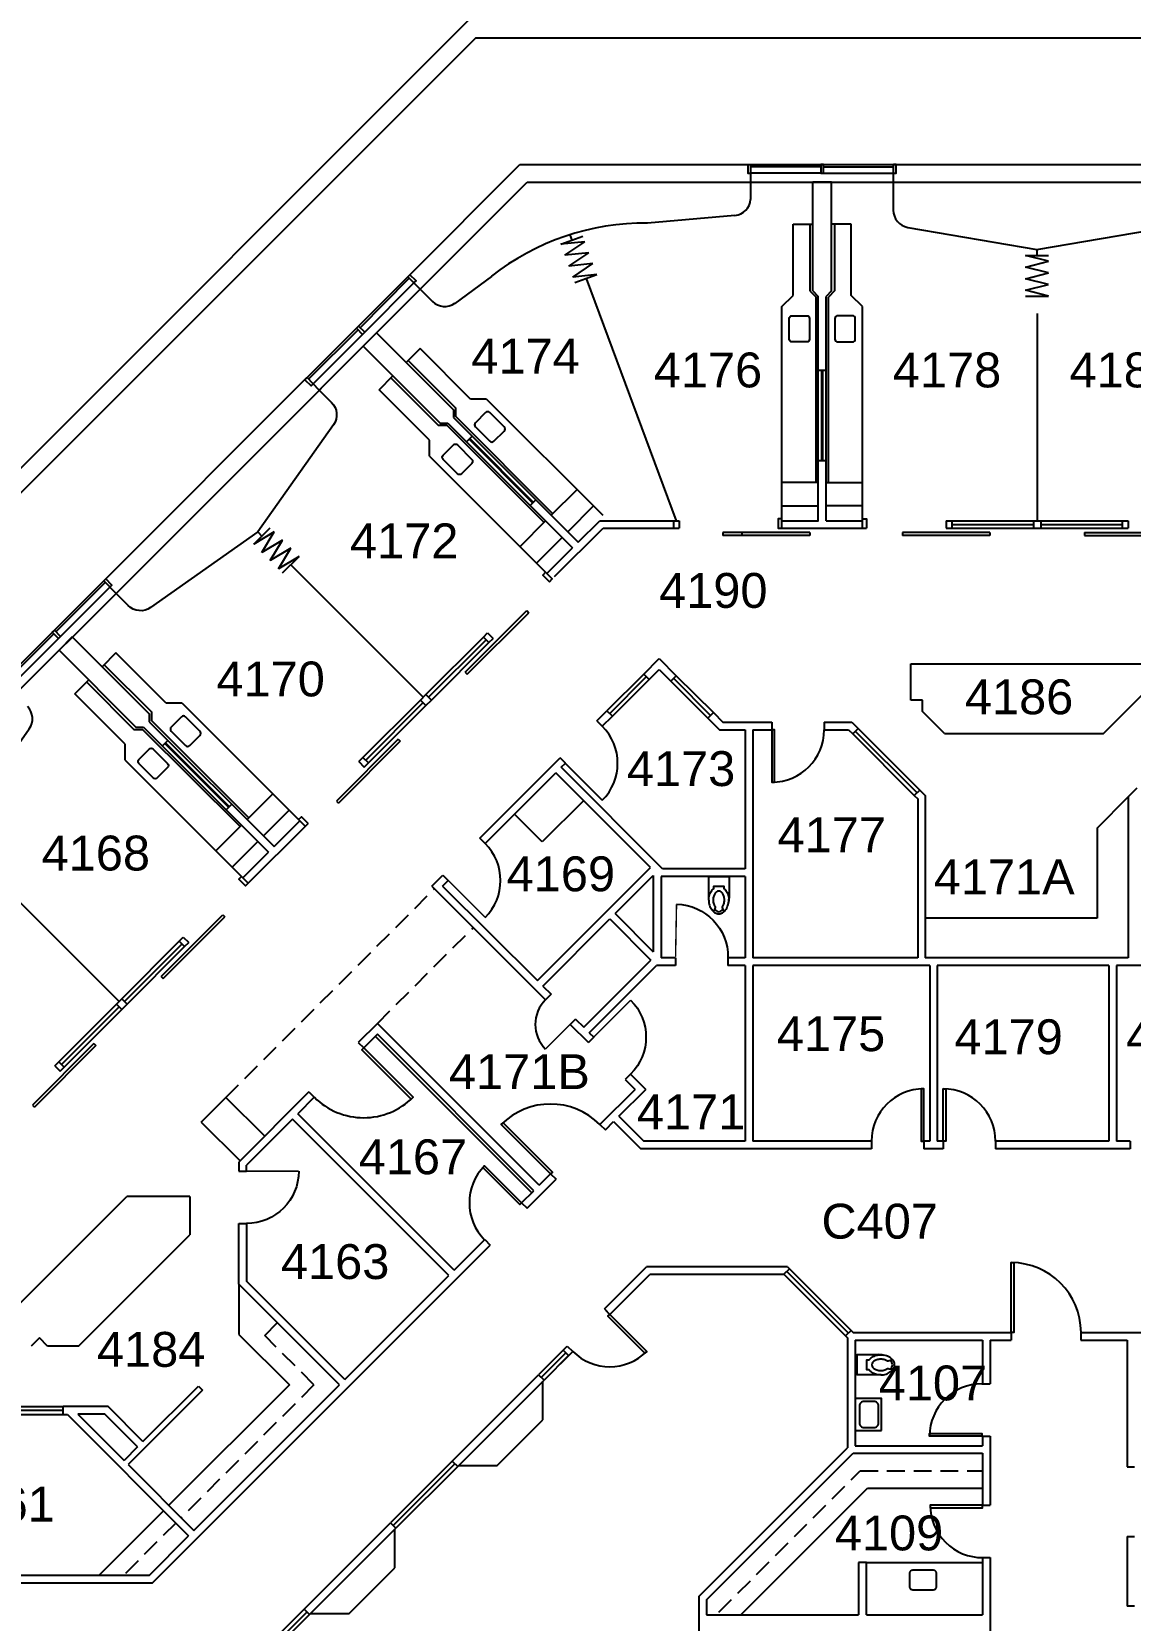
# Model space of a CAD drawing. Header units: inches. Extents: x -1050 to 5570, y -48 to 4302.
# Drawn here: x 914 to 1670, y 1742 to 2834 of the extents above; entities that cross this region are included whole.
import ezdxf

# ---------------------------------------------------------------- set-up
doc = ezdxf.new("R2010")
doc.units = ezdxf.units.IN
doc.header["$LTSCALE"] = 98
doc.header["$MEASUREMENT"] = 0
doc.linetypes.add('DASHED4', pattern=[0.1875, 0.125, -0.0625])
doc.linetypes.add('HIDDEN2', pattern=[0.1875, 0.125, -0.0625])
doc.layers.get('0').update_dxf_attribs({"linetype": 'CONTINUOUS'})
for name, color, linetype in [('A-ANNO-ROOM', 4, 'CONTINUOUS'), ('A-DOOR', 2, 'CONTINUOUS'), ('A-FLOR-CASE', 3, 'CONTINUOUS'), ('A-FLOR-CASE-UPPR', 3, 'HIDDEN2'), ('A-FLOR-PFIX', 2, 'CONTINUOUS'), ('A-GLAZ', 2, 'CONTINUOUS'), ('A-GLAZ-SILL', 1, 'CONTINUOUS'), ('A-WALL-ABOVE', 8, 'DASHED4'), ('A-WALL-FULL', 6, 'CONTINUOUS'), ('X-CLNG-TRAK', 3, 'CONTINUOUS')]:
    doc.layers.add(name, color=color, linetype=linetype)
doc.styles.add('Arial', font='arial.ttf')

# ---------------------------------------------------------------- blocks, each defined once
blk = doc.blocks.new('WC')
for p, q in [((21.068753, -2.504894), (21.068753, -2.504894)), ((23.831759, -3.603083), (23.831759, -3.603083))]:
    blk.add_line(p, q)
for points in [[(16.399601, -6.93083, -0.022673), (14.875, -7), (0, -7), (0, -3.020761), (0, 0), (0, 3.020761), (0, 7), (14.875, 7)], [(16.211212, -6.937926, -0.074934), (12.562014, -6.387938, -0.085426), (9.670474, -4.920528, -0.066386), (8.264603, -3.550098), (6.711212, -3.550098), (6.711212, 3.449902), (8.264603, 3.449902, -0.066386), (9.670474, 4.820333, -0.085426), (12.562014, 6.287743, -0.111314), (17.991061, 6.709134)], [(23.722377, 3.991504, -0.562484), (23.529526, 3.158962), (21.300368, 2.424162, -0.238976), (20.853364, 2.492058, 0.08035), (18.976205, 3.421006, 0.074934), (16.211212, 3.837731, 0.074934), (13.446218, 3.421006, 0.085426), (11.462194, 2.414145, 0.066386), (10.624271, 1.597345, 0.330534), (10.624271, -1.69754, 0.066386), (11.462194, -2.51434, 0.085426), (13.446218, -3.521201, 0.074934), (16.211212, -3.937926, 0.074934), (18.976205, -3.521201, 0.08035), (20.853364, -2.592253, -0.238976), (21.300368, -2.524357), (23.503493, -3.250575, -0.549653), (23.710095, -4.069149)], [(25.75, 0, 0.143932), (25.015482, 2.498761, 0.107177), (22.564786, 4.949747, 0.077997), (19.212481, 6.431696, 0.065232), (14.875, 7)], [(24.25, 0, 0.143932), (23.754089, 1.687041, 0.059203), (22.750942, 2.902316)], [(22.67201, -2.976493, 0.063273), (23.754089, -1.687041, 0.143932), (24.25, 0)], [(23.748064, -4.023967, 0.06085), (25.015482, -2.498761, 0.143932), (25.75, 0)]]:
    blk.add_lwpolyline(points, format="xyb")
for centre, radius, start, end in [((16.211212, 5.443363), 12.38129, 270, 287.141641), ((17.043143, 2.746106), 9.558648, 287.141641, 306.672481), ((18.316811, 1.035634), 7.426057, 306.672481, 316.574161)]:
    blk.add_arc(centre, radius, start, end)
blk = doc.blocks.new('D3')
at = {"layer": 'A-DOOR', "const_width": 1}
blk.add_lwpolyline([(36, 0), (36, 36)], dxfattribs=at)
at = {"layer": 'A-DOOR'}
blk.add_arc((36, 0), 36, 90, 180, dxfattribs=at)
blk = doc.blocks.new('*U89')
for p, q in [((0, 0), (0, 0)), ((36, 0), (36, 0))]:
    blk.add_line(p, q)
blk.add_lwpolyline([(0, 0), (0, 36), (1.75, 36), (1.75, 0)], close=True)
blk.add_arc((0, 0), 36, 0, 90)
blk = doc.blocks.new('LAV-CNTR')
blk.add_lwpolyline([(21.6, -11), (21.6, 11), (3.6, 11), (3.6, -11)], close=True)
blk.add_lwpolyline([(19.6, -6), (19.6, 6, 0.414214), (16.6, 9), (9.6, 9, 0.414214), (6.6, 6), (6.6, -6, 0.414214), (9.6, -9), (16.6, -9, 0.414214)], format="xyb", close=True)
blk = doc.blocks.new('*U88')
for p, q in [((0, 0), (0, 0)), ((36, 0), (36, 0))]:
    blk.add_line(p, q)
blk.add_lwpolyline([(0, 0), (0, -36), (1.75, -36), (1.75, 0)], close=True)
blk.add_arc((0, 0), 36, 270, 0)
blk = doc.blocks.new('*U106')
for p, q in [((0, 0), (0, 0)), ((-36, 0), (-36, 0))]:
    blk.add_line(p, q)
blk.add_lwpolyline([(0, 0), (0, -36), (-1.75, -36), (-1.75, 0)], close=True)
blk.add_arc((0, 0), 36, 180, 270)
blk = doc.blocks.new('*U108')
for p, q in [((0, 0), (0, 0)), ((48, 0), (48, 0))]:
    blk.add_line(p, q)
blk.add_lwpolyline([(0, 0), (0, 48), (1.75, 48), (1.75, 0)], close=True)
blk.add_arc((0, 0), 48, 0, 90)
blk = doc.blocks.new('*U109')
for p, q in [((0, 0), (0, 0)), ((36, 0), (36, 0))]:
    blk.add_line(p, q)
blk.add_lwpolyline([(0, 0), (0, 36), (1.75, 36), (1.75, 0)], close=True)
blk.add_arc((0, 0), 36, 0, 90)
blk = doc.blocks.new('*U110')
for p, q in [((0, 0), (0, 0)), ((-36, 0), (-36, 0))]:
    blk.add_line(p, q)
blk.add_lwpolyline([(0, 0), (0, 36), (-1.75, 36), (-1.75, 0)], close=True)
blk.add_arc((0, 0), 36, 90, 180)
blk = doc.blocks.new('*U112')
for p, q in [((0, 0), (0, 0)), ((48, 0), (48, 0))]:
    blk.add_line(p, q)
blk.add_lwpolyline([(0, 0), (0, 48), (1.75, 48), (1.75, 0)], close=True)
blk.add_arc((0, 0), 48, 0, 90)
blk = doc.blocks.new('*U114')
for p, q in [((0, 0), (0, 0)), ((36, 0), (36, 0))]:
    blk.add_line(p, q)
blk.add_lwpolyline([(0, 0), (0, -36), (1.75, -36), (1.75, 0)], close=True)
blk.add_arc((0, 0), 36, 270, 0)
blk = doc.blocks.new('*U115')
for p, q in [((0, 0), (0, 0)), ((-48, 0), (-48, 0))]:
    blk.add_line(p, q)
blk.add_lwpolyline([(0, 0), (0, -48), (-1.75, -48), (-1.75, 0)], close=True)
blk.add_arc((0, 0), 48, 180, 270)
blk = doc.blocks.new('*U125')
for p, q in [((0, 0), (0, 0)), ((36, 0), (36, 0))]:
    blk.add_line(p, q)
blk.add_lwpolyline([(0, 0), (0, -36), (1.75, -36), (1.75, 0)], close=True)
blk.add_arc((0, 0), 36, 270, 0)

msp = doc.modelspace()

# ---------------------------------------------------------------- linework, layer by layer
at = {"layer": 'A-DOOR'}
for p, q in [((1449.3, 2489.9), (1389.3, 2489.9)), ((1389.3, 2489.9), (1389.3, 2487.9)), ((1449.3, 2487.9), (1389.3, 2487.9)), ((1402.3, 2489.9), (1402.3, 2487.9)), ((1449.3, 2489.9), (1449.3, 2487.9)), ((1513, 2489.9), (1513, 2487.9)), ((1573, 2489.9), (1513, 2489.9)), ((1573, 2487.9), (1513, 2487.9)), ((1573, 2489.9), (1573, 2487.9)), ((1638.2, 2489.9), (1698.2, 2489.9)), ((1638.2, 2489.9), (1638.2, 2487.9)), ((1638.2, 2487.9), (1698.2, 2487.9)), ((1212.1, 2393.8), (1254.5, 2436.2)), ((1213.5, 2392.4), (1255.9, 2434.8)), ((1254.5, 2436.2), (1255.9, 2434.8)), ((1212.1, 2393.8), (1213.5, 2392.4)), ((1166, 2347.7), (1123.5, 2305.2)), ((1167.4, 2346.3), (1124.9, 2303.8)), ((1166, 2347.7), (1167.4, 2346.3)), ((1123.5, 2305.2), (1124.9, 2303.8)), ((1002.8, 2184.5), (1045.2, 2226.9)), ((1004.2, 2183.1), (1046.6, 2225.5)), ((1045.2, 2226.9), (1046.6, 2225.5)), ((1002.8, 2184.5), (1004.2, 2183.1)), ((956.6, 2138.4), (914.2, 2096)), ((958, 2137), (915.6, 2094.5)), ((956.6, 2138.4), (958, 2137)), ((914.2, 2096), (915.6, 2094.5))]:
    msp.add_line(p, q, dxfattribs=at)
at = {"layer": 'A-DOOR', "const_width": 1}
msp.add_lwpolyline([(1267.3, 2134.5), (1284.3, 2151.5)], dxfattribs=at)
at = {"layer": 'A-DOOR'}
msp.add_arc((1284.3, 2151.5), 24, 135, 225, dxfattribs=at)
at = {"layer": 'A-FLOR-CASE'}
for p, q in [((1437.8, 2653.1), (1437.8, 2702.1)), ((1437.8, 2702.1), (1451.3, 2702.1)), ((1449.3, 2702.1), (1449.3, 2656.2)), ((1477.7, 2702.1), (1464.2, 2702.1)), ((1466.2, 2702.1), (1466.2, 2656.2)), ((1477.7, 2653.1), (1477.7, 2702.1)), ((1449.3, 2656.2), (1453.5, 2651.9)), ((1466.2, 2656.2), (1462, 2651.9)), ((1430, 2645.4), (1437.8, 2653.1)), ((1430, 2499.4), (1430, 2645.4)), ((1453.5, 2524.4), (1453.5, 2651.9)), ((1462, 2524.4), (1462, 2651.9)), ((1485.5, 2645.4), (1477.7, 2653.1)), ((1485.5, 2499.4), (1485.5, 2645.4)), ((1181, 2616.5), (1171.5, 2606.9)), ((1215.7, 2581.8), (1181, 2616.5)), ((1172.9, 2608.3), (1205.4, 2575.8)), ((1152.8, 2588.2), (1162.3, 2597.8)), ((1160.9, 2596.3), (1193.4, 2563.8)), ((1187.4, 2553.6), (1152.8, 2588.2)), ((1226.7, 2581.8), (1215.7, 2581.8)), ((1226.7, 2581.8), (1306.7, 2501.8)), ((1205.4, 2575.8), (1205.4, 2569.9)), ((1272.4, 2502.9), (1205.4, 2569.9)), ((1193.4, 2563.8), (1199.4, 2563.8)), ((1266.4, 2496.9), (1199.4, 2563.8)), ((1187.4, 2542.6), (1187.4, 2553.6)), ((1187.4, 2542.6), (1267.4, 2462.6)), ((1271.3, 2501.8), (1289, 2519.5)), ((1455, 2524.4), (1430, 2524.4)), ((1460.5, 2524.4), (1485.5, 2524.4)), ((1300.3, 2508.2), (1282.6, 2490.5)), ((1430, 2508.4), (1455, 2508.4)), ((1485.5, 2508.4), (1460.5, 2508.4)), ((1267.4, 2497.9), (1249.7, 2480.2)), ((1261.1, 2468.9), (1278.7, 2486.6)), ((971.7, 2407.2), (962.2, 2397.6)), ((1006.4, 2372.5), (971.7, 2407.2)), ((963.6, 2399), (996.1, 2366.5)), ((1518.8, 2399.5), (1680.2, 2399.5)), ((1518.8, 2374.7), (1518.8, 2399.5)), ((943.5, 2378.9), (953, 2388.5)), ((951.6, 2387), (984.1, 2354.5)), ((978.1, 2344.3), (943.5, 2378.9)), ((1017.4, 2372.5), (1006.4, 2372.5)), ((1017.4, 2372.5), (1097.4, 2292.5)), ((1526.8, 2374.7), (1518.8, 2374.7)), ((1526.8, 2366.7), (1526.8, 2374.7)), ((1651.3, 2351.7), (1680.2, 2380.6)), ((996.1, 2366.5), (996.1, 2360.5)), ((1541.8, 2351.7), (1526.8, 2366.7)), ((984.1, 2354.5), (990.1, 2354.5)), ((1057.1, 2287.6), (990.1, 2354.5)), ((1063.1, 2293.6), (996.1, 2360.5)), ((1541.8, 2351.7), (1651.3, 2351.7)), ((978.1, 2333.3), (978.1, 2344.3)), ((978.1, 2333.3), (1058.1, 2253.3)), ((1062, 2292.5), (1079.7, 2310.2)), ((1646.9, 2286.6), (1668.3, 2308)), ((1091, 2298.9), (1073.3, 2281.2)), ((1265.1, 2277.1), (1246, 2296.2)), ((1293.6, 2305.5), (1265.1, 2277.1)), ((1058.1, 2288.6), (1040.4, 2270.9)), ((1646.9, 2286.6), (1646.9, 2224.6)), ((1051.8, 2259.6), (1069.4, 2277.3)), ((1646.9, 2224.6), (1528.6, 2224.6)), ((894.9, 1948.8), (979.2, 2033.1)), ((1022.6, 2033.1), (979.2, 2033.1)), ((1022.6, 2033.1), (1022.6, 2006.8)), ((946, 1930.2), (1022.6, 2006.8)), ((1056.3, 1972.8), (1056.3, 1938.2)), ((919.1, 1935.9), (913.4, 1930.2)), ((924.7, 1930.2), (919.1, 1935.9)), ((1056.3, 1938.2), (1091.1, 1903.5)), ((946, 1930.2), (924.7, 1930.2)), ((1091.1, 1903.5), (1008.2, 1820.6)), ((1401.8, 1745.3), (1488.9, 1832.4)), ((1488.9, 1832.4), (1568.1, 1832.4)), ((1004.5, 1816.9), (960, 1772.4)), ((1488.1, 1781.3), (1568.1, 1781.3))]:
    msp.add_line(p, q, dxfattribs=at)
at = {"layer": 'A-FLOR-CASE-UPPR'}
for p, q in [((1074.1, 1937.4), (1082.9, 1946.2)), ((1108, 1903.5), (1074.1, 1937.4)), ((1108, 1903.5), (1016.7, 1812.1)), ((1386.6, 1747.1), (1483.9, 1844.4)), ((1483.9, 1844.4), (1568.1, 1844.4)), ((1012.9, 1808.4), (976.9, 1772.4))]:
    msp.add_line(p, q, dxfattribs=at)
at = {"layer": 'A-FLOR-PFIX'}
for points in [[(1449, 2637.1), (1449, 2623.1, -0.414214), (1447, 2621.1), (1437, 2621.1, -0.414214), (1435, 2623.1), (1435, 2637.1, -0.414214), (1437, 2639.1), (1447, 2639.1, -0.414214)], [(1466.5, 2637.1), (1466.5, 2623.1, 0.414214), (1468.5, 2621.1), (1478.5, 2621.1, 0.414214), (1480.5, 2623.1), (1480.5, 2637.1, 0.414214), (1478.5, 2639.1), (1468.5, 2639.1, 0.414214)], [(1219.1, 2562.6), (1229, 2552.7, 0.414214), (1231.8, 2552.7), (1238.9, 2559.7, 0.414214), (1238.9, 2562.6), (1229, 2572.5, 0.414214), (1226.1, 2572.5), (1219.1, 2565.4, 0.414214)], [(1206.7, 2550.2), (1216.6, 2540.3, -0.414214), (1216.6, 2537.5), (1209.5, 2530.4, -0.414214), (1206.7, 2530.4), (1196.8, 2540.3, -0.414214), (1196.8, 2543.1), (1203.9, 2550.2, -0.414214)], [(1009.8, 2353.3), (1019.6, 2343.4, 0.414214), (1022.5, 2343.4), (1029.5, 2350.4, 0.414214), (1029.5, 2353.3), (1019.6, 2363.2, 0.414214), (1016.8, 2363.2), (1009.8, 2356.1, 0.414214)], [(997.4, 2340.9), (1007.3, 2331, -0.414214), (1007.3, 2328.2), (1000.2, 2321.1, -0.414214), (997.4, 2321.1), (987.5, 2331, -0.414214), (987.5, 2333.8), (994.5, 2340.9, -0.414214)], [(1520.1, 1776.2), (1534.1, 1776.2, -0.414214), (1536.1, 1774.2), (1536.1, 1764.2, -0.414214), (1534.1, 1762.2), (1520.1, 1762.2, -0.414214), (1518.1, 1764.2), (1518.1, 1774.2, -0.414214)]]:
    msp.add_lwpolyline(points, format="xyb", close=True, dxfattribs=at)
at = {"layer": 'A-GLAZ'}
for p, q in [((1408.5, 2743.1), (1506.7, 2743.1)), ((1456.7, 2741.6), (1408.5, 2741.6)), ((1456.7, 2737.1), (1408.5, 2737.1)), ((1458.7, 2741.6), (1506.7, 2741.6)), ((1458.7, 2737.1), (1506.7, 2737.1)), ((1103.2, 2596.5), (1172.6, 2665.9)), ((1139.7, 2630.9), (1173.6, 2664.9)), ((1142.9, 2627.7), (1176.8, 2661.7)), ((1138.3, 2629.5), (1104.2, 2595.4)), ((1141.5, 2626.3), (1107.4, 2592.2)), ((1460.5, 2601.4), (1455, 2601.4)), ((1457.4, 2539.4), (1457.4, 2601.4)), ((1458.1, 2539.4), (1458.1, 2601.4)), ((1216.9, 2556.3), (1213, 2552.4)), ((1258.5, 2510.2), (1214.7, 2554.1)), ((1259, 2510.7), (1215.2, 2554.6)), ((1455, 2539.4), (1460.5, 2539.4)), ((1256.8, 2508.5), (1260.7, 2512.4)), ((1547, 2498.1), (1603, 2498.1)), ((1547, 2495.5), (1603, 2495.5)), ((1547, 2492.9), (1603, 2492.9)), ((1608.2, 2498.1), (1664.2, 2498.1)), ((1608.2, 2495.5), (1664.2, 2495.5)), ((1608.2, 2492.9), (1664.2, 2492.9)), ((893.8, 2387.2), (963.3, 2456.6)), ((930.4, 2421.6), (964.3, 2455.6)), ((933.6, 2418.4), (967.5, 2452.4)), ((929, 2420.2), (894.9, 2386.1)), ((932.2, 2417), (898.1, 2382.9)), ((1185, 2378.4), (1224.6, 2418)), ((1186.9, 2376.6), (1226.5, 2416.2)), ((1188.8, 2374.7), (1228.4, 2414.3)), ((1335, 2392.6), (1309.6, 2367.2)), ((1311.4, 2365.3), (1336.9, 2390.8)), ((1313.3, 2363.5), (1338.7, 2388.9)), ((1353.6, 2387.7), (1379.1, 2362.3)), ((1355.5, 2389.6), (1380.9, 2364.1)), ((1357.3, 2391.4), (1382.8, 2366)), ((1141.7, 2335.1), (1181.3, 2374.7)), ((1143.6, 2333.3), (1183.2, 2372.9)), ((1145.4, 2331.4), (1185, 2371)), ((1478.7, 2351.4), (1521.1, 2309)), ((1480.5, 2353.3), (1523, 2310.8)), ((1482.4, 2355.1), (1524.8, 2312.7)), ((1007.6, 2347), (1003.7, 2343.1)), ((1049.2, 2300.9), (1005.3, 2344.8)), ((1049.7, 2301.4), (1005.9, 2345.3)), ((1047.5, 2299.2), (1051.4, 2303.1)), ((975.7, 2169.1), (1015.3, 2208.7)), ((977.6, 2167.3), (1017.2, 2206.9)), ((979.4, 2165.4), (1019, 2205)), ((932.4, 2125.8), (972, 2165.4)), ((934.3, 2124), (973.9, 2163.6)), ((936.1, 2122.1), (975.7, 2161.7)), ((1431.6, 1979.5), (1473.8, 1937.2)), ((1433.3, 1981.5), (1475.7, 1939.1)), ((1435.1, 1983.4), (1477.6, 1940.9)), ((1279.5, 1927.4), (1262.5, 1910.4)), ((1281.4, 1925.6), (1264.4, 1908.6)), ((1283.2, 1923.7), (1266.3, 1906.7)), ((866.3, 1888.5), (935.3, 1888.5)), ((935.3, 1885.8), (866.3, 1885.8)), ((866.3, 1883), (935.3, 1883)), ((1203.1, 1851), (1160.7, 1808.6)), ((1205, 1849.2), (1162.6, 1806.8)), ((1206.9, 1847.3), (1164.4, 1804.9)), ((1101.3, 1749.2), (1058.9, 1706.8)), ((1103.2, 1747.4), (1060.8, 1704.9)), ((1105, 1745.5), (1062.6, 1703.1))]:
    msp.add_line(p, q, dxfattribs=at)
at = {"layer": 'A-GLAZ-SILL'}
for p, q in [((1408.5, 2731.1), (1506.7, 2731.1)), ((1111.6, 2588), (1181.1, 2657.4)), ((902.3, 2378.7), (971.8, 2448.1))]:
    msp.add_line(p, q, dxfattribs=at)
at = {"layer": 'A-WALL-ABOVE'}
for p, q in [((1047.4, 2101.3), (1190.9, 2244.8)), ((1151.6, 2152.1), (1217.6, 2218.2))]:
    msp.add_line(p, q, dxfattribs=at)
at = {"layer": 'A-WALL-FULL'}
for p, q in [((1214.3, 2842.4), (172.6, 1800.6)), ((1219.3, 2830.4), (189.5, 1800.6)), ((1219.3, 2830.4), (1832.3, 2830.4)), ((1249.7, 2743.1), (1408.5, 2743.1)), ((1408.5, 2719.1), (1408.5, 2743.1)), ((1506.7, 2743.1), (1704.5, 2743.1)), ((1506.7, 2731.1), (1506.7, 2743.1)), ((971.8, 2448.1), (1254.7, 2731.1)), ((1254.7, 2731.1), (1408.5, 2731.1)), ((1451.3, 2656.2), (1451.3, 2731.1)), ((1464.2, 2731.1), (1451.3, 2731.1)), ((1464.2, 2656.2), (1464.2, 2731.1)), ((1506.7, 2731.1), (1704.5, 2731.1)), ((1181.1, 2657.4), (1189.5, 2649)), ((1230.1, 2666.2), (1204.9, 2647.6)), ((1451.3, 2656.2), (1455, 2652.4)), ((1464.2, 2656.2), (1460.5, 2652.4)), ((1455, 2498.1), (1455, 2652.4)), ((1460.5, 2498.1), (1460.5, 2652.4)), ((1151, 2627.4), (1141.9, 2618.2)), ((1151, 2627.4), (1204, 2574.4)), ((1141.9, 2618.2), (1194.8, 2565.3)), ((1204, 2574.4), (1204, 2569.1)), ((1204, 2569.1), (1289.9, 2483.3)), ((1194.8, 2565.3), (1200.1, 2565.3)), ((1200.1, 2565.3), (1286, 2479.4)), ((1273.6, 2459.6), (1306.9, 2492.9)), ((1289.9, 2483.3), (1304.7, 2498.1)), ((1304.7, 2498.1), (1359.3, 2498.1)), ((1306.9, 2492.9), (1359.3, 2492.9)), ((1355.3, 2498.1), (1355.3, 2492.9)), ((1359.3, 2498.1), (1359.3, 2492.9)), ((1430, 2498.1), (1455.2, 2498.1)), ((1460.5, 2498.1), (1485.5, 2498.1)), ((1543, 2498.1), (1543, 2492.9)), ((1543, 2498.1), (1547, 2498.1)), ((1543, 2492.9), (1547, 2492.9)), ((1547, 2498.1), (1547, 2492.9)), ((1603, 2498.1), (1603, 2492.9)), ((1603, 2498.1), (1608.2, 2498.1)), ((1603, 2492.9), (1608.2, 2492.9)), ((1608.2, 2498.1), (1608.2, 2492.9)), ((1664.2, 2498.1), (1664.2, 2492.9)), ((1664.2, 2498.1), (1668.2, 2498.1)), ((1664.2, 2492.9), (1668.2, 2492.9)), ((1668.2, 2498.1), (1668.2, 2492.9)), ((1268.3, 2461.7), (1286, 2479.4)), ((971.8, 2448.1), (980.2, 2439.7)), ((941.7, 2418.1), (932.6, 2408.9)), ((941.7, 2418.1), (994.7, 2365.1)), ((1224.6, 2418), (1227.5, 2420.9)), ((1224.6, 2418), (1228.4, 2414.3)), ((1227.5, 2420.9), (1231.2, 2417.1)), ((1228.4, 2414.3), (1231.2, 2417.1)), ((932.6, 2408.9), (985.5, 2356)), ((1335, 2392.6), (1345.6, 2403.2)), ((1338.7, 2388.9), (1345.6, 2395.8)), ((1345.6, 2403.2), (1357.3, 2391.4)), ((1345.6, 2395.8), (1353.6, 2387.7)), ((1338.7, 2388.9), (1335, 2392.6)), ((1353.6, 2387.7), (1357.3, 2391.4)), ((1181.3, 2374.7), (1185, 2378.4)), ((1181.3, 2374.7), (1185, 2371)), ((1185, 2378.4), (1188.8, 2374.7)), ((1185, 2371), (1188.8, 2374.7)), ((994.7, 2365.1), (994.7, 2359.8)), ((1302.7, 2360.3), (1309.6, 2367.2)), ((1306.4, 2356.6), (1313.3, 2363.5)), ((1313.3, 2363.5), (1309.6, 2367.2)), ((1379.1, 2362.3), (1382.8, 2366)), ((1379.1, 2362.3), (1387.1, 2354.2)), ((1382.8, 2366), (1389.3, 2359.5)), ((985.5, 2356), (990.8, 2356)), ((990.8, 2356), (1076.7, 2270.1)), ((994.7, 2359.8), (1080.6, 2274)), ((1302.7, 2360.3), (1306.4, 2356.6)), ((1387.1, 2354.2), (1404.6, 2354.2)), ((1389.3, 2359.5), (1423.1, 2359.5)), ((1404.6, 2354.2), (1404.6, 2258.6)), ((1409.9, 2354.2), (1409.9, 2197.2)), ((1409.9, 2354.2), (1423.1, 2354.2)), ((1423.1, 2359.5), (1423.1, 2354.2)), ((1459.1, 2359.5), (1478, 2359.5)), ((1459.1, 2359.5), (1459.1, 2354.2)), ((1459.1, 2354.2), (1475.8, 2354.2)), ((1475.8, 2354.2), (1478.7, 2351.4)), ((1478, 2359.5), (1482.4, 2355.1)), ((1478.7, 2351.4), (1482.4, 2355.1)), ((1138.9, 2332.3), (1141.7, 2335.1)), ((1138.9, 2332.3), (1142.6, 2328.6)), ((1141.7, 2335.1), (1145.4, 2331.4)), ((1142.6, 2328.6), (1145.4, 2331.4)), ((1222.1, 2279.7), (1277.3, 2334.9)), ((1281, 2331.2), (1277.3, 2334.9)), ((1278.2, 2328.4), (1281, 2331.2)), ((1347.9, 2258.6), (1278.2, 2328.4)), ((1225.8, 2276), (1274.4, 2324.6)), ((1339.6, 2259.5), (1274.4, 2324.6)), ((1521.1, 2309), (1524.8, 2312.7)), ((1521.1, 2309), (1523.4, 2306.7)), ((1523.4, 2306.7), (1523.4, 2197.2)), ((1524.8, 2312.7), (1528.6, 2308.9)), ((1528.6, 2308.9), (1528.6, 2197.2)), ((1668.3, 2308), (1674.4, 2314.2)), ((1668.3, 2308), (1668.3, 2197.2)), ((1080.6, 2274), (1098.2, 2291.6)), ((1225.8, 2276), (1222.1, 2279.7)), ((1059, 2252.4), (1076.7, 2270.1)), ((1189.1, 2246.7), (1196.7, 2254.3)), ((1196.7, 2254.3), (1200.4, 2250.6)), ((1261.7, 2181.6), (1339.6, 2259.5)), ((1315.3, 2227.8), (1341.5, 2254)), ((1341.5, 2254), (1341.5, 2201.5)), ((1404.6, 2253.3), (1346.8, 2253.3)), ((1346.8, 2253.3), (1346.8, 2197.2)), ((1404.6, 2258.6), (1347.9, 2258.6)), ((1404.6, 2253.3), (1404.6, 2197.2)), ((1189.1, 2246.7), (1267.3, 2168.4)), ((1196.5, 2246.7), (1200.4, 2250.6)), ((1196.5, 2246.7), (1261.7, 2181.6)), ((1265.4, 2177.8), (1311.6, 2224.1)), ((1311.6, 2224.1), (1339.9, 2195.7)), ((1315.3, 2227.8), (1341.5, 2201.5)), ((1015.3, 2208.7), (1018.1, 2211.6)), ((1015.3, 2208.7), (1019, 2205)), ((1018.1, 2211.6), (1021.9, 2207.9)), ((1019, 2205), (1021.9, 2207.9)), ((1356.8, 2197.2), (1346.8, 2197.2)), ((1356.8, 2197.2), (1356.8, 2192)), ((1392.8, 2197.2), (1392.8, 2192)), ((1404.6, 2197.2), (1392.8, 2197.2)), ((1523.4, 2197.2), (1409.9, 2197.2)), ((1668.3, 2197.2), (1528.6, 2197.2)), ((1293.7, 2149.5), (1339.9, 2195.7)), ((1297.4, 2145.8), (1343.6, 2192)), ((1356.8, 2192), (1343.6, 2192)), ((1404.6, 2192), (1392.8, 2192)), ((1404.6, 2192), (1404.6, 2071.2)), ((1531.7, 2192), (1409.9, 2192)), ((1409.9, 2192), (1409.9, 2071.2)), ((1531.7, 2192), (1531.7, 2071.2)), ((1536.9, 2192), (1536.9, 2071.2)), ((1655, 2192), (1536.9, 2192)), ((1655, 2192), (1655, 2071.2)), ((1660.3, 2192), (1660.3, 2071.2)), ((1728.8, 2192), (1660.3, 2192)), ((1265.4, 2177.8), (1271.1, 2172.2)), ((972, 2165.4), (975.7, 2169.1)), ((972, 2165.4), (975.7, 2161.7)), ((975.7, 2169.1), (979.4, 2165.4)), ((975.7, 2161.7), (979.4, 2165.4)), ((1271.1, 2172.2), (1267.3, 2168.4)), ((1288, 2155.2), (1284.3, 2151.5)), ((1288, 2155.2), (1293.7, 2149.5)), ((1151.6, 2152.1), (1138.5, 2139)), ((1151.6, 2144.7), (1142.2, 2135.3)), ((1257.8, 2035.6), (1150.1, 2143.3)), ((1262.9, 2040.8), (1151.6, 2152.1)), ((1259.2, 2037.1), (1151.6, 2144.7)), ((1284.3, 2151.5), (1296.8, 2139)), ((1300.5, 2142.7), (1296.8, 2139)), ((1297.4, 2145.8), (1300.5, 2142.7)), ((1138.5, 2139), (1142.2, 2135.3)), ((929.6, 2123), (932.4, 2125.8)), ((929.6, 2123), (933.3, 2119.3)), ((932.4, 2125.8), (936.1, 2122.1)), ((933.3, 2119.3), (936.1, 2122.1)), ((1325.9, 2117.3), (1322.2, 2113.6)), ((1322.2, 2113.6), (1328.9, 2106.8)), ((1325.9, 2117.3), (1336.4, 2106.8)), ((1030.4, 2084.3), (1047.4, 2101.3)), ((1074.1, 2074.6), (1047.4, 2101.3)), ((1104.5, 2105.1), (1056.3, 2056.8)), ((1108.2, 2101.4), (1096.9, 2090)), ((1104.5, 2105.1), (1108.2, 2101.4)), ((1304.8, 2082.7), (1328.9, 2106.8)), ((1317.8, 2088.3), (1336.4, 2106.8)), ((1204.5, 1982.4), (1096.9, 2090)), ((1317.8, 2088.3), (1335, 2071.2)), ((1030.4, 2084.3), (1057.1, 2057.7)), ((1093.2, 2086.3), (1061.5, 2054.6)), ((1200.8, 1978.7), (1093.2, 2086.3)), ((1304.8, 2082.7), (1308.5, 2079)), ((1308.5, 2079), (1314.1, 2084.6)), ((1314.1, 2084.6), (1332.8, 2065.9)), ((1491.6, 2065.9), (1332.8, 2065.9)), ((1404.6, 2071.2), (1335, 2071.2)), ((1491.6, 2071.2), (1409.9, 2071.2)), ((1491.6, 2071.2), (1491.6, 2065.9)), ((1527.6, 2071.2), (1527.6, 2065.9)), ((1540.9, 2065.9), (1527.6, 2065.9)), ((1531.7, 2071.2), (1528.3, 2071.2)), ((1540.9, 2071.2), (1536.9, 2071.2)), ((1540.9, 2071.2), (1540.9, 2065.9)), ((1576.9, 2071.2), (1576.9, 2065.9)), ((1655, 2071.2), (1576.9, 2071.2)), ((1669.7, 2065.9), (1576.9, 2065.9)), ((1669.7, 2071.2), (1660.3, 2071.2)), ((1669.7, 2071.2), (1669.7, 2065.9)), ((1056.3, 2056.8), (1056.3, 2050.5)), ((1056.3, 2050.5), (1061.5, 2050.5)), ((1061.5, 2050.5), (1061.5, 2054.6)), ((1254.6, 2025.1), (1274.6, 2045)), ((1262.9, 2040.8), (1270.8, 2048.7)), ((1270.8, 2048.7), (1274.6, 2045)), ((1250.9, 2028.8), (1259.2, 2037.1)), ((1250.9, 2028.8), (1254.6, 2025.1)), ((1056.3, 2014.5), (1061.5, 2014.5)), ((1056.3, 1972.8), (1056.3, 2014.5)), ((1061.5, 2014.5), (1061.5, 1974.9)), ((1204.5, 1982.4), (1225.5, 2003.4)), ((1225.5, 2003.4), (1229.2, 1999.6)), ((996.7, 1767.1), (1229.2, 1999.6)), ((1129.3, 1907.2), (1200.8, 1978.7)), ((1307.8, 1955.7), (1336.8, 1984.7)), ((1311.5, 1952), (1339, 1979.5)), ((1433.8, 1984.7), (1336.8, 1984.7)), ((1431.6, 1979.5), (1339, 1979.5)), ((1435.1, 1983.4), (1431.4, 1979.6)), ((1433.8, 1984.7), (1435.1, 1983.4)), ((1125.6, 1903.5), (1056.3, 1972.8)), ((1129.3, 1907.2), (1061.5, 1974.9)), ((1307.8, 1955.7), (1311.4, 1951.9)), ((1307.8, 1955.7), (1311.5, 1952)), ((1477.6, 1940.9), (1473.8, 1937.2)), ((1473.8, 1937.2), (1475.2, 1935.8)), ((1475.2, 1935.8), (1475.2, 1860.1)), ((1477.6, 1940.9), (1478.9, 1939.6)), ((1478.9, 1939.6), (1587.7, 1939.6)), ((1587.7, 1939.6), (1587.7, 1934.3)), ((1635.7, 1939.6), (1829.3, 1939.6)), ((1635.7, 1939.6), (1635.7, 1934.3)), ((1273.9, 1921.8), (1282.3, 1930.2)), ((1277.6, 1918), (1286.1, 1926.5)), ((1279.5, 1927.4), (1283.2, 1923.7)), ((1282.3, 1930.2), (1286.1, 1926.5)), ((1480.5, 1934.3), (1480.5, 1861.6)), ((1480.5, 1934.3), (1568.1, 1934.3)), ((1568.1, 1934.3), (1568.1, 1904.2)), ((1573.3, 1934.3), (1573.3, 1904.2)), ((1573.3, 1934.3), (1587.7, 1934.3)), ((1635.7, 1934.3), (1667.5, 1934.3)), ((1667.5, 1934.3), (1667.5, 1847.2)), ((990.3, 1864.5), (1028.5, 1902.7)), ((1025.4, 1803.3), (1125.6, 1903.5)), ((1028.5, 1902.7), (1031.3, 1899.8)), ((1203.1, 1851), (1262.5, 1910.4)), ((1206.9, 1847.3), (1266.3, 1906.7)), ((1262.5, 1910.4), (1266.3, 1906.7)), ((1265.5, 1879.5), (1265.5, 1906)), ((1567.6, 1904.2), (1570.7, 1904.2)), ((1570.7, 1904.2), (1573.3, 1904.2)), ((1031.3, 1899.8), (980.1, 1848.6)), ((935.3, 1883), (935.3, 1888.5)), ((966.3, 1888.5), (935.3, 1888.5)), ((935.3, 1883), (938.3, 1883)), ((938.3, 1883), (1021.7, 1799.6)), ((945.5, 1883.3), (977.3, 1851.5)), ((964.1, 1883.3), (945.5, 1883.3)), ((986.6, 1860.8), (964.1, 1883.3)), ((990.3, 1864.5), (966.3, 1888.5)), ((1234.1, 1848), (1265.5, 1879.5)), ((986.6, 1860.8), (977.3, 1851.5)), ((1372.9, 1757.8), (1475.2, 1860.1)), ((1480.5, 1861.6), (1568.1, 1861.6)), ((1568, 1868.2), (1573.3, 1868.2)), ((1568.1, 1868.2), (1568.1, 1861.6)), ((1573.3, 1868.2), (1573.3, 1820.6)), ((980.1, 1848.6), (1025.4, 1803.3)), ((1203.1, 1851), (1206.9, 1847.3)), ((1207.6, 1848), (1234.1, 1848)), ((1378.2, 1755.6), (1478.9, 1856.4)), ((1478.9, 1856.4), (1568.1, 1856.4)), ((1568.1, 1856.4), (1568.1, 1820.6)), ((1667.5, 1847.2), (1672.7, 1847.2)), ((1568.1, 1820.6), (1573.3, 1820.6)), ((1101.3, 1749.2), (1160.7, 1808.6)), ((1105, 1745.5), (1164.4, 1804.9)), ((1160.7, 1808.6), (1164.4, 1804.9)), ((1163.7, 1777.7), (1163.7, 1804.2)), ((994.5, 1772.4), (1021.7, 1799.6)), ((1667.5, 1799.2), (1667.5, 1751.3)), ((1667.5, 1799.2), (1672.7, 1799.2)), ((1568.1, 1784.6), (1568.1, 1745.3)), ((1568.1, 1784.6), (1573.3, 1784.6)), ((1573.3, 1784.6), (1573.3, 1727.7)), ((994.5, 1772.4), (822.7, 1772.4)), ((1132.2, 1746.2), (1163.7, 1777.7)), ((1488.1, 1781.3), (1482.6, 1781.3)), ((1482.6, 1781.3), (1482.6, 1745.3)), ((1488.1, 1745.3), (1488.1, 1781.3)), ((996.7, 1767.1), (820.5, 1767.1)), ((1101.3, 1749.2), (1105, 1745.5)), ((1372.9, 1757.8), (1372.9, 1578.6)), ((1378.2, 1755.6), (1378.2, 1745.3)), ((1672.7, 1751.3), (1667.5, 1751.3)), ((1105.7, 1746.2), (1132.2, 1746.2)), ((1378.2, 1745.3), (1482.6, 1745.3)), ((1488.1, 1745.3), (1568.1, 1745.3))]:
    msp.add_line(p, q, dxfattribs=at)
for points in [[(1181, 2657.5), (1172.6, 2665.9), (1249.7, 2743.1)], [(1406.5, 2743.1), (1406.5, 2737.1), (1408.5, 2737.1)], [(1506.7, 2737.1), (1508.7, 2737.1), (1508.7, 2743.1), (1506.7, 2743.1)], [(1397.7, 2708), (1337.5, 2702.9)], [(1176.8, 2661.7), (1178.2, 2663.1), (1174, 2667.3)], [(971.7, 2448.2), (963.3, 2456.6), (1103.1, 2596.5)], [(1111.6, 2588), (1103.2, 2596.5), (1101.7, 2595), (1106, 2590.8), (1107.4, 2592.2)], [(1430, 2492.9), (1430, 2499.4), (1427.3, 2499.4), (1427.3, 2492.9), (1488.2, 2492.9)], [(1485.5, 2492.9), (1485.5, 2499.4), (1488.2, 2499.4), (1488.2, 2492.9)], [(967.5, 2452.4), (968.9, 2453.8), (964.7, 2458)], [(1062.7, 2248.7), (1058.1, 2253.3), (1056.2, 2251.4), (1060.8, 2246.8), (1103.9, 2289.8)], [(1102, 2287.9), (1097.4, 2292.5), (1099.3, 2294.4), (1103.9, 2289.8)]]:
    msp.add_lwpolyline(points, dxfattribs=at)
for points in [[(1458.7, 2743.1), (1456.7, 2743.1), (1456.7, 2737.1), (1458.7, 2737.1)], [(1138.7, 2632), (1137.2, 2630.6), (1141.5, 2626.3), (1142.9, 2627.7)], [(1270.1, 2456.1), (1272, 2458), (1267.4, 2462.6), (1265.5, 2460.7)], [(929.4, 2422.7), (927.9, 2421.3), (932.2, 2417), (933.6, 2418.4)]]:
    msp.add_lwpolyline(points, close=True, dxfattribs=at)
for points in [[(1506.6, 2731.1), (1506.6, 2711.8, 0.364945), (1516.6, 2699.9), (1605.5, 2684.6), (1694.5, 2699.9, 0.364945), (1704.4, 2711.8), (1704.4, 2731.1)], [(1111.6, 2588), (1120.1, 2579.5, -0.364945), (1121.4, 2564.1), (1069.4, 2490.4), (995.6, 2438.3, -0.364945), (980.2, 2439.7)], [(770.9, 2230.4, 0.364945), (786.3, 2229.1), (860.1, 2281.1), (912.1, 2354.8, 0.364945), (910.8, 2370.2)]]:
    msp.add_lwpolyline(points, format="xyb", dxfattribs=at)
for centre, radius, start, end in [((1396.5, 2720), 12, 275.7308, 355.9279), ((1336.2, 2531.1), 171.8, 89.5648, 128.1235), ((1198, 2657.5), 12, 225, 305.1971)]:
    msp.add_arc(centre, radius, start, end, dxfattribs=at)
at = {"layer": 'X-CLNG-TRAK'}
for p, q in [((1277.9, 2688.3), (1292.9, 2693.8)), ((1294.3, 2690), (1277.9, 2688.3)), ((1280.7, 2680.7), (1294.3, 2690)), ((1284, 2694.8), (1285.4, 2691)), ((1284, 2694.8), (1285.4, 2691)), ((1297.1, 2682.5), (1280.7, 2680.7)), ((1283.4, 2673.2), (1297.1, 2682.5)), ((1597.5, 2680.6), (1613.5, 2680.6)), ((1613.5, 2676.6), (1597.5, 2680.6)), ((1605.5, 2684.6), (1605.5, 2680.6)), ((1299.8, 2675), (1283.4, 2673.2)), ((1286.2, 2665.7), (1299.8, 2675)), ((1302.6, 2667.5), (1286.2, 2665.7)), ((1287.6, 2662), (1302.6, 2667.5)), ((1597.5, 2672.6), (1613.5, 2676.6)), ((1613.5, 2668.6), (1597.5, 2672.6)), ((1597.5, 2664.6), (1613.5, 2668.6)), ((1295.2, 2664.8), (1357.3, 2498.1)), ((1613.5, 2660.6), (1597.5, 2664.6)), ((1597.5, 2656.6), (1613.5, 2660.6)), ((1613.5, 2652.6), (1597.5, 2656.6)), ((1597.5, 2652.6), (1613.5, 2652.6)), ((1605.6, 2640.6), (1605.6, 2498.1)), ((1111.6, 2588), (1120.1, 2579.5)), ((1066.6, 2481.9), (1077.9, 2493.2)), ((1080.7, 2490.4), (1066.6, 2481.9)), ((1069.4, 2490.4), (1072.2, 2487.5)), ((1072.2, 2476.2), (1080.7, 2490.4)), ((1086.4, 2484.7), (1072.2, 2476.2)), ((1077.9, 2470.6), (1086.4, 2484.7)), ((1092, 2479.1), (1077.9, 2470.6)), ((1083.5, 2464.9), (1092, 2479.1)), ((1097.7, 2473.4), (1083.5, 2464.9)), ((1086.4, 2462.1), (1097.7, 2473.4)), ((1092, 2467.7), (1183.2, 2376.6)), ((882.7, 2258.5), (973.9, 2167.3))]:
    msp.add_line(p, q, dxfattribs=at)

# ---------------------------------------------------------------- block references
at = {"layer": 'A-DOOR'}
for name, p, rotation in [('D3', (1306.4, 2356.6), 225.0001900495509), ('D3', (1225.8, 2276), 225.0001900495509), ('*U112', (1142.2, 2135.3), 225.0000000000092), ('*U115', (1270.8, 2048.7), 225.0000000000089), ('*U114', (1250.9, 2028.8), 225.0000000000092), ('*U89', (1311.5, 1952), 224.9999999999908), ('*U106', (1567.6, 1868.2), 270), ('*U88', (1568.1, 1820.6), 270)]:
    msp.add_blockref(name, p, dxfattribs=dict(at, rotation=rotation))
for name, p in [('*U125', (1423.1, 2354.2)), ('*U110', (1527.6, 2071.2)), ('*U109', (1541, 2071.2)), ('*U108', (1587.8, 1939.6))]:
    msp.add_blockref(name, p, dxfattribs=at)
at = {"layer": 'A-DOOR', "xscale": -1}
for p, rotation in [((1392.8, 2197.5), 358.942460463258), ((1325.9, 2117.3), 314.9998859702856), ((1061.5, 2014.5), 269.9999239801696)]:
    msp.add_blockref('D3', p, dxfattribs=dict(at, rotation=rotation))
at = {"layer": 'A-FLOR-PFIX', "rotation": 270}
msp.add_blockref('WC', (1386.6, 2253.3), dxfattribs=at)
at = {"layer": 'A-FLOR-PFIX'}
for name, p in [('WC', (1481.8, 1917.3)), ('LAV-CNTR', (1476.8, 1883.1))]:
    msp.add_blockref(name, p, dxfattribs=at)

# ---------------------------------------------------------------- texts
at = {"layer": 'A-ANNO-ROOM', "style": 'Arial'}
for s, p in [('4174', (1216.3, 2599.3)), ('4176', (1341.8, 2589.8)), ('4178', (1506.3, 2589.8)), ('4180', (1627.9, 2589.8)), ('4172', (1132.8, 2472.2)), ('4190', (1345.5, 2438.1)), ('4170', (1040.9, 2377.2)), ('4186', (1555.9, 2364.9)), ('4173', (1323.3, 2315.5)), ('4177', (1427, 2270)), ('4168', (920.6, 2257.4)), ('4169', (1240.6, 2243.1)), ('4171A', (1534.5, 2241)), ('4175', (1426.5, 2133.1)), ('4179', (1548.7, 2131)), ('4183', (1666.8, 2131)), ('4171B', (1200.9, 2107)), ('4171', (1330.2, 2079.3)), ('4167', (1138.8, 2048.4)), ('C407', (1457.2, 2004.1)), ('4163', (1085.3, 1976.3)), ('4184', (958.7, 1915.9)), ('4107', (1496.6, 1892.8)), ('4161', (855.1, 1809.4)), ('4109', (1466.4, 1789.6))]:
    msp.add_text(s, height=24, dxfattribs=at).set_placement(p)

doc.saveas('drawing.dxf')
